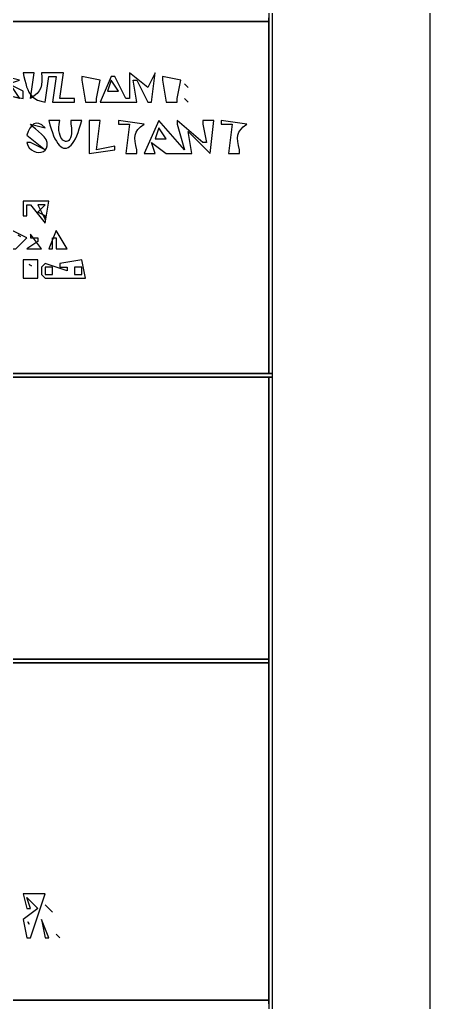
# Model space of a CAD drawing. Extents: x 0 to 2384, y 0 to 1684.
# Drawn here: x 2272.1 to 2384, y 196.4 to 464.5 of the extents above; entities that cross this region are included whole.
import ezdxf

# ---------------------------------------------------------------- set-up
doc = ezdxf.new("R2010")
doc.units = 0
doc.layers.add('C251', color=251, linetype='CONTINUOUS')
doc.layers.add('C7', color=7, linetype='CONTINUOUS')

msp = doc.modelspace()

# ---------------------------------------------------------------- linework, layer by layer
at = {"layer": 'C251'}
msp.add_lwpolyline([(44, 1649), (44, 35), (2341, 35), (2341, 367), (2340, 367), (2340, 36), (45, 36), (45, 1648), (2340, 1648), (2340, 368), (2341, 368), (2341, 1649), (44, 1649)], dxfattribs=at)
at = {"layer": 'C7'}
for points in [[(0, 1684), (0, 0), (2384, 0), (2384, 1684), (0, 1684)], [(2049, 464), (2340, 464), (2340, 465)], [(2049, 464), (2049, 368), (2340, 368), (2340, 464), (2049, 464)], [(2268, 449), (2272, 443), (2268, 444), (2273, 443), (2273, 445), (2269, 447), (2272, 448), (2268, 449)], [(2273, 450), (2273.2516, 448.9618), (2273.4847, 447.9817), (2273.7183, 447.0625), (2273.9715, 446.2071), (2274.2635, 445.4183), (2274.6134, 444.6989), (2275.0404, 444.0518), (2275.5635, 443.4798), (2276.2018, 442.9858), (2276.9746, 442.5725), (2277.901, 442.243), (2279, 442), (2280, 449), (2282, 449), (2281, 442), (2287, 442), (2287, 443), (2283, 443), (2284, 450), (2278, 450), (2278.1287, 448.7638), (2278.159, 447.6786), (2278.0682, 446.7205), (2277.8334, 445.8656), (2277.4319, 445.0901), (2276.841, 444.3698), (2276.0379, 443.6811), (2275, 443), (2276, 450), (2273, 450)], [(2289, 449), (2289, 448), (2290, 442), (2293, 442), (2293, 443), (2294, 448), (2289, 449)], [(2302, 450), (2302, 443), (2301, 443), (2298, 449), (2297, 449), (2294, 442), (2304, 442), (2303, 448), (2304, 448), (2307, 442), (2308, 442), (2309, 450), (2307, 446), (2302, 450)], [(2297, 448), (2296, 445), (2299, 445), (2297, 448)], [(2311, 449), (2311, 448), (2312, 442), (2315, 442), (2315, 443), (2316, 448), (2311, 449)], [(2317, 447), (2318, 446), (2317, 447)], [(2317, 443), (2318, 442), (2317, 443)], [(2274, 433), (2279, 429), (2275, 431), (2274, 431), (2274.2776, 430.2003), (2274.715, 429.5328), (2275.2742, 429.001), (2275.9175, 428.6087), (2276.6071, 428.3598), (2277.3052, 428.2579), (2277.974, 428.3067), (2278.5756, 428.5102), (2279.0724, 428.8719), (2279.4265, 429.3957), (2279.6001, 430.0852), (2279.5554, 430.9444), (2279.2588, 431.7585), (2278.7137, 432.5402), (2277.9983, 433.2905), (2277.191, 434.0105), (2276.37, 434.7014), (2275.6135, 435.3642), (2275, 436), (2279, 435), (2278.1424, 435.7819), (2277.3495, 436.1911), (2276.6221, 436.2664), (2275.9611, 436.047), (2275.3674, 435.5716), (2274.8421, 434.8794), (2274.386, 434.0092), (2274, 433)], [(2280, 437), (2280.313, 435.7911), (2280.6415, 434.6867), (2280.9839, 433.6867), (2281.339, 432.7912), (2281.7054, 432.0005), (2282.0818, 431.3145), (2282.4667, 430.7333), (2282.8588, 430.2572), (2283.2567, 429.8861), (2283.6591, 429.6202), (2284.0646, 429.4596), (2284.4719, 429.4044), (2284.8796, 429.4546), (2285.2863, 429.6105), (2285.6906, 429.8721), (2286.0913, 430.2395), (2286.4869, 430.7127), (2286.8761, 431.2921), (2287.2575, 431.9775), (2287.6297, 432.7691), (2287.9914, 433.6671), (2288.3413, 434.6715), (2288.6779, 435.7824), (2289, 437), (2286, 437), (2286, 436), (2286.1762, 435.0262), (2286.2507, 434.1672), (2286.2348, 433.4219), (2286.1396, 432.789), (2285.9764, 432.2674), (2285.7565, 431.856), (2285.4909, 431.5534), (2285.1911, 431.3586), (2284.8681, 431.2704), (2284.5332, 431.2877), (2284.1976, 431.4091), (2283.8726, 431.6337), (2283.5694, 431.9601), (2283.2992, 432.3873), (2283.0733, 432.914), (2282.9028, 433.5392), (2282.799, 434.2615), (2282.7731, 435.0798), (2282.8363, 435.993), (2283, 437), (2280, 437)], [(2291, 437), (2291, 428), (2298, 429), (2298, 430), (2293, 429), (2294, 437), (2291, 437)], [(2299, 437), (2299, 436), (2302, 436), (2301, 428), (2304, 428), (2304, 429), (2303.7112, 430.1706), (2303.5243, 431.2176), (2303.4653, 432.1605), (2303.5602, 433.0189), (2303.835, 433.8125), (2304.3159, 434.5608), (2305.0289, 435.2834), (2306, 436), (2299, 437)], [(2310, 437), (2306, 428), (2309, 428), (2308, 431), (2312, 428), (2319, 428), (2318, 434), (2324, 428), (2325, 437), (2322, 437), (2322, 436), (2323, 431), (2322, 431), (2315, 437), (2315, 436), (2317, 429), (2310, 437)], [(2310, 435), (2309, 432), (2312, 432), (2310, 435)], [(2327, 437), (2327, 436), (2330, 436), (2329, 428), (2332, 428), (2332, 429), (2331.7112, 430.1706), (2331.5243, 431.2176), (2331.4653, 432.1605), (2331.5602, 433.0189), (2331.835, 433.8125), (2332.3159, 434.5608), (2333.0289, 435.2834), (2334, 436), (2327, 437)], [(2273, 415), (2273, 411), (2274, 411), (2274, 414), (2275, 414), (2279, 409), (2280, 415), (2273, 415)], [(2277, 414), (2279, 410), (2279, 411), (2277, 412), (2279, 414), (2277, 414)], [(2270, 407), (2270, 402), (2271, 402), (2274, 405), (2270, 407)], [(2271.6667, 405.6667), (2272.3333, 405.3333), (2271.6667, 405.6667)], [(2275, 406), (2275, 405), (2277, 405), (2277, 404), (2274, 402), (2278, 402), (2275, 406)], [(2282, 407), (2280, 402), (2281, 402), (2281, 405), (2282, 405), (2282, 402), (2285, 402), (2282, 407)], [(2273, 399), (2273, 394), (2274, 394), (2276, 394), (2277, 394), (2277, 399), (2273, 399)], [(2274.6667, 397.6667), (2275.3333, 397.3333), (2274.6667, 397.6667)], [(2289, 399), (2283, 398), (2283, 397), (2285, 397), (2285, 396), (2279, 398), (2278, 397), (2278, 395), (2279, 394), (2290, 394), (2289, 399)], [(2279, 397), (2279, 395), (2281, 395), (2281, 397), (2279, 397)], [(2287, 397), (2287, 395), (2289, 395), (2289, 397), (2287, 397)], [(2049, 367), (2341, 367), (2341, 368), (2049, 368)], [(2049, 367), (2049, 290), (2340, 290), (2340, 367), (2049, 367)], [(2049, 289), (2340, 289), (2340, 290), (2049, 290)], [(2113, 197), (2340, 197), (2340, 289), (2049, 289)], [(2273, 226), (2274, 222), (2275, 222), (2274, 225), (2277, 222), (2273, 219), (2274, 214), (2275, 214), (2279, 226), (2273, 226)], [(2279, 223), (2281, 221), (2279, 223)], [(2274.3333, 218.3333), (2274.6667, 217.6667), (2274.3333, 218.3333)], [(2278, 219), (2279, 214), (2280, 214), (2278, 219)], [(2282, 215), (2283, 214), (2282, 215)], [(2340, 196), (2340, 197), (2113, 197)]]:
    msp.add_lwpolyline(points, dxfattribs=at)

doc.saveas('drawing.dxf')
